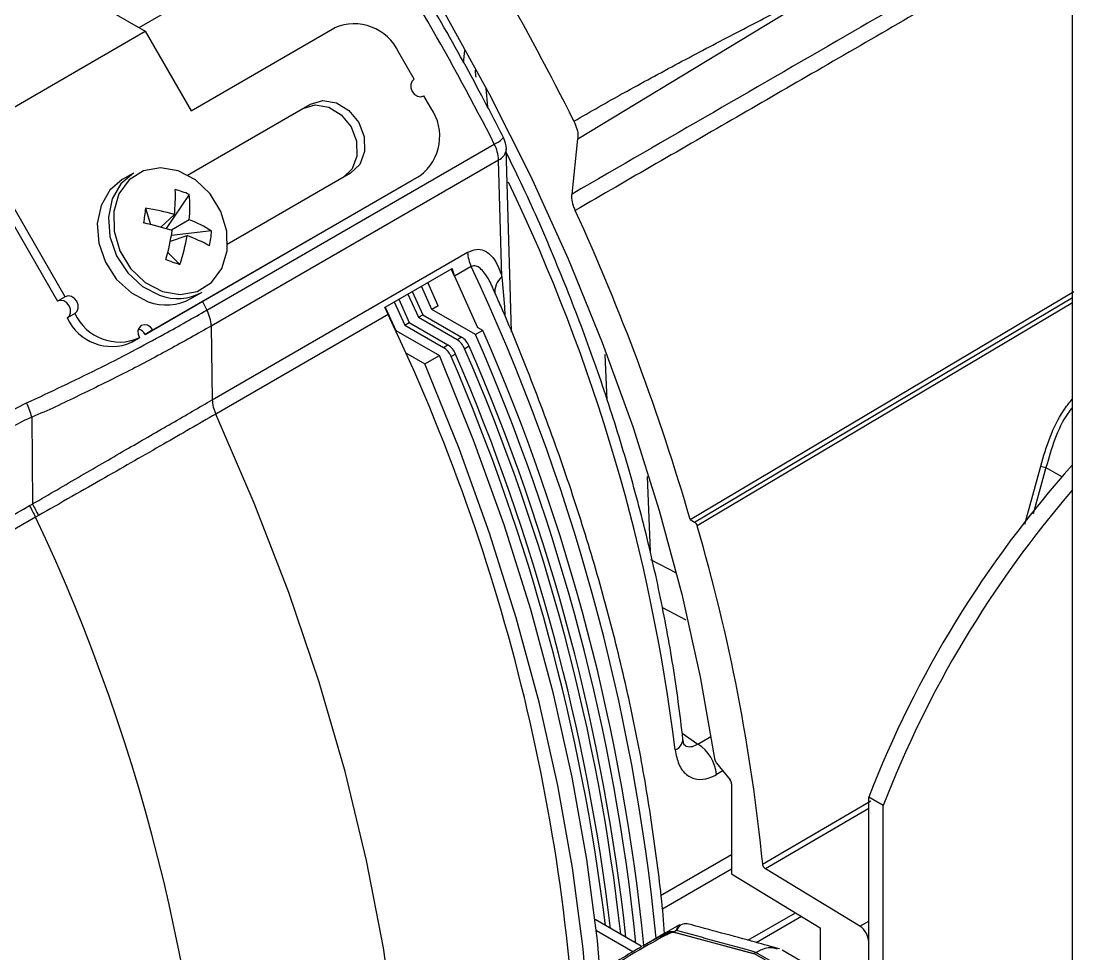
# Model space of a CAD drawing. Extents: x 8 to 113, y 0 to 87.
# Drawn here: x 80.237 to 82.706, y 67.321 to 69.507 of the extents above; entities that cross this region are included whole.
import ezdxf

# ---------------------------------------------------------------- set-up
doc = ezdxf.new("R2010")
doc.units = 0
doc.header["$MEASUREMENT"] = 0
doc.layers.add('OBJECT', color=7, linetype='CONTINUOUS')

msp = doc.modelspace()

# ---------------------------------------------------------------- linework, layer by layer
at = {"layer": 'OBJECT'}
for p, q in [((82.7018, 66.8279), (82.7018, 74.0321)), ((81.0202, 69.7834), (80.5138, 69.4911)), ((80.3, 69.6146), (80.5286, 69.4826)), ((81.5425, 69.2306), (82.1629, 69.6067)), ((80.1185, 69.2458), (80.5286, 69.4826)), ((80.5286, 69.4826), (80.636, 69.2965)), ((80.636, 69.2965), (80.9719, 69.4904)), ((81.1591, 69.3704), (81.1228, 69.4332)), ((81.2744, 69.409), (81.2773, 69.4374)), ((81.3268, 69.3492), (81.3309, 69.3055)), ((80.6273, 69.1454), (80.916, 69.3121)), ((80.898, 69.3017), (80.916, 69.3121)), ((81.1978, 69.3033), (81.1816, 69.3314)), ((80.6273, 69.1453), (80.898, 69.3017)), ((80.3409, 68.8605), (80.1185, 69.2458)), ((80.1079, 69.2225), (80.3229, 68.8501)), ((80.6729, 68.8294), (81.3467, 69.2184)), ((81.529, 69.1014), (81.5425, 69.2306)), ((81.3868, 68.7782), (81.3744, 69.207)), ((81.3568, 69.1811), (80.683, 68.7921)), ((81.3647, 68.9071), (81.3568, 69.1811)), ((80.5008, 69.1503), (80.4746, 69.1352)), ((80.5465, 68.7829), (81.1719, 69.144)), ((81.0095, 69.1501), (80.7207, 68.9834)), ((81.1539, 69.1336), (81.1719, 69.144)), ((80.5285, 68.7725), (81.1539, 69.1336)), ((80.6315, 69.1005), (80.5773, 69.0204)), ((80.5294, 69.0682), (80.5406, 69.03)), ((80.5648, 69.0239), (80.5969, 69.0531)), ((80.6318, 69.041), (80.59, 69.0166)), ((80.6839, 69.0148), (80.59, 69.0045)), ((80.5874, 68.9912), (80.6269, 69.0039)), ((80.6098, 68.9365), (80.5814, 68.9643)), ((80.6856, 68.6193), (81.2843, 68.9649)), ((81.091, 68.8365), (81.2482, 68.9272)), ((81.246, 68.9259), (81.2537, 68.9091)), ((81.2537, 68.9091), (81.246, 68.9259)), ((81.2925, 68.9315), (81.2537, 68.9091)), ((81.2155, 68.8396), (81.1909, 68.8941)), ((81.2537, 68.9091), (81.307, 68.789)), ((81.3647, 68.9071), (81.3704, 68.8369)), ((80.6357, 68.8563), (80.6618, 68.8715)), ((81.1441, 68.8671), (81.1687, 68.8126)), ((81.1546, 68.8732), (81.1792, 68.8187)), ((81.2004, 68.8309), (81.1758, 68.8854)), ((81.3541, 68.8564), (81.344, 68.879)), ((81.8061, 68.339), (82.7056, 68.8734)), ((80.3409, 68.8605), (80.3229, 68.8501)), ((80.6625, 68.8499), (80.6729, 68.8294)), ((81.1123, 68.8488), (81.1369, 68.7943)), ((81.1229, 68.8549), (81.1475, 68.8004)), ((81.2155, 68.8396), (81.2004, 68.8309)), ((81.8158, 68.3329), (82.7018, 68.8593)), ((82.7018, 68.8468), (81.8222, 68.3242)), ((80.3454, 68.8112), (80.3634, 68.8216)), ((81.0978, 68.8191), (80.6938, 68.5859)), ((81.0978, 68.8191), (81.0898, 68.8364)), ((81.0911, 68.8365), (81.1157, 68.782)), ((81.1687, 68.8126), (81.1792, 68.8187)), ((81.1792, 68.8187), (81.27, 68.7663)), ((81.3027, 68.7719), (81.2004, 68.8309)), ((81.3704, 68.8369), (81.3711, 68.8166)), ((80.683, 68.7921), (80.6856, 68.6193)), ((81.1369, 68.7943), (81.1475, 68.8004)), ((81.1369, 68.7943), (81.2277, 68.7419)), ((81.1475, 68.8004), (81.2382, 68.748)), ((81.1687, 68.8126), (81.2595, 68.7602)), ((81.3197, 68.7817), (81.307, 68.789)), ((80.5143, 68.7643), (80.4963, 68.754)), ((80.4967, 68.7542), (80.5147, 68.7645)), ((80.5143, 68.7643), (80.5147, 68.7645)), ((80.5465, 68.7829), (80.5285, 68.7725)), ((81.1148, 68.7815), (81.1157, 68.782)), ((81.1157, 68.782), (81.218, 68.723)), ((81.2595, 68.7602), (81.27, 68.7663)), ((81.3197, 68.7817), (81.3027, 68.7719)), ((80.4963, 68.754), (80.4967, 68.7542)), ((81.2277, 68.7419), (81.2382, 68.748)), ((81.2878, 68.7448), (81.2773, 68.7388)), ((81.1375, 68.7303), (81.184, 68.7034)), ((81.184, 68.7034), (81.218, 68.723)), ((81.256, 68.7265), (81.2455, 68.7204)), ((81.6115, 68.6184), (81.6069, 68.7256)), ((80.1766, 68.5744), (80.2505, 68.6119)), ((80.2627, 68.5789), (80.2643, 68.3754)), ((82.5904, 68.3282), (82.6276, 68.4639)), ((82.64, 68.4608), (82.6103, 68.3525)), ((82.64, 68.4608), (82.6777, 68.4392)), ((81.7049, 68.4399), (81.7121, 68.2638)), ((80.2782, 68.3481), (80.2716, 68.3443)), ((80.2716, 68.3443), (79.3824, 67.8321)), ((81.8061, 68.339), (81.8158, 68.3329)), ((81.7129, 68.245), (81.7732, 68.2137)), ((81.7969, 68.1029), (81.7401, 68.1325)), ((81.7872, 67.838), (81.8242, 67.8126)), ((81.8242, 67.8126), (81.8547, 67.8302)), ((81.8678, 67.768), (81.8995, 67.7286)), ((81.8824, 67.7498), (81.8678, 67.7414)), ((81.903, 67.7195), (81.903, 67.5087)), ((81.9758, 67.5314), (82.2292, 67.6795)), ((82.2584, 67.6687), (82.2245, 67.6883)), ((82.2245, 67.1921), (82.2245, 67.6883)), ((82.2245, 67.6616), (81.9827, 67.5202)), ((82.2584, 67.1665), (82.2584, 67.6687)), ((81.903, 67.553), (81.7364, 67.4569)), ((81.7396, 67.426), (81.903, 67.5204)), ((81.903, 67.5087), (82.1109, 67.3824)), ((82.2038, 67.3858), (81.9827, 67.5202)), ((81.9412, 67.3532), (82.0529, 67.4177)), ((81.9607, 67.3479), (82.0669, 67.4092)), ((81.6912, 67.3393), (81.5832, 67.4017)), ((81.7812, 67.3895), (81.7482, 67.3704)), ((82.1109, 67.3824), (82.1109, 67.2756)), ((82.2038, 67.3858), (82.2245, 67.3978)), ((81.6718, 67.326), (81.5862, 67.3754)), ((81.7482, 67.3704), (81.6948, 67.3396)), ((81.9544, 67.3214), (81.7666, 67.3717)), ((81.7737, 67.3759), (81.7677, 67.3724)), ((81.7677, 67.3724), (81.9555, 67.3221)), ((82.2245, 67.1921), (82.2245, 67.3494)), ((81.9555, 67.3221), (81.9544, 67.3214)), ((81.9597, 67.3246), (81.9561, 67.3224)), ((81.9561, 67.3224), (82.0444, 67.2714)), ((82.0481, 67.2735), (81.9597, 67.3246)), ((82.1084, 67.2793), (82.0214, 67.3295))]:
    msp.add_line(p, q, dxfattribs=at)
at = {"layer": 'OBJECT', "flags": 128}
for points in [[(80.0353, 70.9445), (80.1841, 70.8201), (80.3303, 70.6858), (80.4734, 70.5423), (80.6126, 70.3901), (80.7474, 70.23), (80.8772, 70.0627), (81.0013, 69.8888), (81.1193, 69.7092), (81.2307, 69.5246), (81.3349, 69.3359), (81.4314, 69.1439), (81.5199, 68.9494), (81.6, 68.7533), (81.6712, 68.5565), (81.7334, 68.3598), (81.7862, 68.1642), (81.8293, 67.9704), (81.8627, 67.7793)], [(81.1591, 69.3704), (81.1538, 69.3654), (81.1511, 69.3582), (81.1513, 69.3499), (81.1544, 69.3417), (81.1599, 69.3349), (81.167, 69.3306), (81.1746, 69.3294), (81.1816, 69.3314)], [(80.898, 69.3017), (80.9269, 69.3101), (80.9585, 69.3049), (80.988, 69.2869), (81.0109, 69.2588), (81.0237, 69.225), (81.0246, 69.1904), (81.0133, 69.1605), (80.9915, 69.1397)], [(80.916, 69.3121), (80.9449, 69.3205), (80.9765, 69.3153), (81.006, 69.2973), (81.0289, 69.2692), (81.0417, 69.2354), (81.0426, 69.2008), (81.0313, 69.1709), (81.0095, 69.1501)], [(80.5687, 68.8734), (80.6107, 68.8661), (80.6503, 68.8733), (80.6838, 68.8944), (80.7079, 68.9272), (80.7202, 68.9685), (80.7194, 69.0143), (80.7058, 69.0601), (80.6805, 69.1015), (80.6462, 69.1343), (80.606, 69.1554), (80.5641, 69.1626), (80.5244, 69.1554), (80.4909, 69.1344), (80.4668, 69.1016), (80.4546, 69.0603), (80.4553, 69.0145), (80.469, 68.9686), (80.4942, 68.9273), (80.5286, 68.8945), (80.5687, 68.8734)], [(80.4746, 69.1352), (80.4453, 69.1104), (80.4249, 69.0749), (80.416, 69.0324), (80.4195, 68.9866), (80.4351, 68.9417), (80.4613, 68.9015), (80.4959, 68.8698), (80.5357, 68.8492)], [(80.5008, 69.1503), (80.4715, 69.1255), (80.451, 69.09), (80.4422, 69.0475), (80.4457, 69.0017), (80.4613, 68.9568), (80.4875, 68.9167), (80.5221, 68.8849), (80.5619, 68.8643)], [(80.3454, 68.8112), (80.3507, 68.8162), (80.3534, 68.8234), (80.3532, 68.8317), (80.3501, 68.8398), (80.3446, 68.8466), (80.3375, 68.8509), (80.3299, 68.8522), (80.3229, 68.8501)], [(80.3634, 68.8216), (80.3687, 68.8266), (80.3714, 68.8338), (80.3712, 68.8421), (80.3681, 68.8502), (80.3626, 68.857), (80.3555, 68.8613), (80.3479, 68.8626), (80.3409, 68.8605)], [(80.5465, 68.7829), (80.541, 68.7897), (80.5339, 68.794), (80.5263, 68.7953), (80.5193, 68.7932), (80.5141, 68.7882), (80.5114, 68.781), (80.5116, 68.7727), (80.5147, 68.7645)], [(81.218, 65.7018), (81.2981, 65.8072), (81.3696, 65.9231), (81.4322, 66.0493), (81.4856, 66.185), (81.5296, 66.3298), (81.564, 66.483), (81.5887, 66.6441), (81.6035, 66.8123), (81.6085, 66.987), (81.6035, 67.1674), (81.5887, 67.3527), (81.564, 67.5423), (81.5296, 67.7353), (81.4856, 67.9308), (81.4322, 68.1282), (81.3696, 68.3266), (81.2981, 68.5251), (81.218, 68.723)], [(81.184, 65.6822), (81.2642, 65.7876), (81.3357, 65.9035), (81.3982, 66.0297), (81.4516, 66.1654), (81.4956, 66.3102), (81.53, 66.4635), (81.5547, 66.6245), (81.5696, 66.7927), (81.5745, 66.9674), (81.5696, 67.1478), (81.5547, 67.3331), (81.53, 67.5227), (81.4956, 67.7157), (81.4516, 67.9112), (81.3982, 68.1086), (81.3357, 68.307), (81.2642, 68.5055), (81.184, 68.7034)], [(81.1396, 66.7449), (81.1331, 66.9365), (81.1154, 67.1336), (81.0867, 67.3351), (81.0471, 67.5403), (80.9968, 67.7481), (80.936, 67.9575), (80.865, 68.1676), (80.7842, 68.3774), (80.6938, 68.5859)]]:
    msp.add_lwpolyline(points, dxfattribs=at)
at = {"layer": 'OBJECT'}
for centre, radius, start, end in [((76.1199, 66.5739), 6.0486, 26.49365, 33.50636), ((75.9367, 66.4681), 6.069, 26.94753, 33.11138), ((81.0182, 69.3848), 0.1153, 24.8163, 113.6432), ((81.1036, 69.2368), 0.1153, 306.3514, 35.185), ((81.3239, 69.2736), 0.0597, 292.4556, 317.9791), ((81.313, 69.2055), 0.062, 1.6775, 26.944), ((81.2695, 69.1775), 0.0874, 2.3954, 27.9366), ((81.3447, 69.209), 0.0304, 293.5889, 356.2903), ((80.1791, 69.0967), 0.42, 354.0364, 2.0586), ((80.5414, 68.8927), 0.2265, 66.5658, 75.3078), ((77.5232, 67.2738), 4.2798, 7.0501, 25.6864), ((80.324, 69.0693), 0.3091, 354.7518, 5.8002), ((81.5632, 68.9136), 1.0454, 171.4975, 173.4128), ((80.452, 68.5634), 0.5107, 73.5175, 81.2841), ((76.6827, 66.844), 5.337, 16.2665, 24.5682), ((80.5207, 68.7558), 0.3061, 57.7968, 68.7304), ((80.3703, 68.3036), 0.7461, 72.719, 78.053), ((79.8962, 69.1313), 0.7052, 344.9136, 350.5889), ((80.4547, 69.0275), 0.2295, 348.0885, 356.8211), ((80.1409, 69.0913), 0.4937, 341.7304, 349.8111), ((80.4778, 68.6062), 0.4247, 61.6825, 69.4535), ((81.3693, 68.9681), 0.0851, 182.1754, 205.4882), ((80.8916, 69.8049), 0.913, 249.8532, 252.0202), ((76.9634, 66.8918), 4.7856, 5.5871, 25.2282), ((81.39, 68.8737), 0.0419, 127.1854, 190.892), ((80.6042, 68.9752), 0.1187, 249.1347, 299.0508), ((80.578, 68.9601), 0.1187, 249.1351, 299.0501), ((80.4681, 68.87), 0.1153, 204.8164, 293.6429), ((80.5957, 68.7885), 0.0874, 2.3954, 27.9366), ((76.9801, 66.8476), 4.5653, 1.6388, 25.585), ((80.4501, 68.8596), 0.1153, 204.8163, 293.643), ((80.5074, 68.7612), 0.0239, 28.2481, 78.2915), ((81.2455, 68.7278), 0.0456, 21.9154, 57.4729), ((76.9681, 66.866), 4.7351, 5.8245, 23.7352), ((76.9931, 66.8785), 4.7267, 5.6146, 23.7444), ((81.2032, 68.7034), 0.0456, 21.9154, 57.4729), ((81.2137, 68.7095), 0.0456, 21.9154, 57.4729), ((81.2349, 68.7217), 0.0456, 21.9154, 57.4729), ((76.9429, 66.8512), 4.7396, 6.1647, 23.5495), ((76.7887, 66.7947), 4.8551, 7.0155, 23.3685), ((76.8057, 66.8031), 4.8482, 6.8435, 23.3738), ((76.9257, 66.8429), 4.7466, 6.3392, 23.5421), ((80.7706, 68.6225), 0.0851, 182.1754, 205.4882), ((79.9858, 68.4953), 0.2892, 16.8031, 23.7798), ((84.5946, 66.7695), 2.542, 138.127, 158.8102), ((82.7214, 68.8146), 0.363, 255.0127, 257.0398), ((84.6286, 66.7499), 2.542, 139.2863, 158.8102), ((80.7416, 68.6099), 0.5399, 206.2213, 209.4711), ((80.7058, 68.5829), 0.4878, 205.1677, 208.7631), ((76.2895, 66.4638), 4.4038, 1.7148, 25.2792), ((77.6647, 67.107), 4.332, 5.6217, 16.3179), ((81.761, 67.8253), 0.0279, 290.3603, 357.6732), ((81.772, 67.7316), 0.0964, 5.8092, 57.1931), ((82.1783, 67.3473), 0.0463, 2.6744, 56.4596), ((81.7595, 67.3494), 0.0238, 76.5072, 118.3677), ((81.7856, 67.3713), 0.0206, 176.4176, 179.0127), ((81.7798, 67.3516), 0.0241, 120.0385, 123.1356)]:
    msp.add_arc(centre, radius, start, end, dxfattribs=at)
for centre, major_axis, ratio, start_param, end_param in [((81.3022, 68.9255), (-0.0367, 0.0501), 0.810256, 1.005073, 1.319433), ((81.1206, 68.8207), (-0.0287, 0.055), 0.340719, 1.108149, 1.422508), ((81.8959, 67.7236), (-0.005, 0.00866), 0.577456, 3.927011, 4.973992), ((81.3694, 67.1124), (0.3977, 0.259), 0.033271, 0.082533, 0.803198), ((81.376, 67.0863), (0.3934, 0.2851), 0.067897, 0.107732, 0.577362), ((81.376, 67.0863), (0.3934, 0.2851), 0.067897, 0.055068, 0.107732), ((81.3694, 67.1124), (0.3977, 0.259), 0.033271, 0.029869, 0.082533), ((80.2435, 66.5476), (5.759, -1.2811), 0.198331, 1.31253, 1.346221), ((81.6392, 67.4074), (0.3234, -0.0744), 0.221608, 6.097685, 6.104202), ((81.6394, 67.4073), (0.3275, -0.0723), 0.201878, 6.059394, 6.065905), ((81.6431, 67.4094), (0.3275, -0.0723), 0.201878, 6.065905, 6.070109)]:
    msp.add_ellipse(centre, major_axis=major_axis, ratio=ratio, start_param=start_param, end_param=end_param, dxfattribs=at)
for points, knots in [([(81.3683, 69.2336), (81.3515, 69.2662), (81.3029, 69.3605), (81.2174, 69.5143), (81.1252, 69.6684), (81.0659, 69.7606), (81.0441, 69.7944)], [0, 0, 0, 0, 0.169694, 0.491691, 0.81372, 1, 1, 1, 1]), ([(82.7018, 69.7784), (82.5316, 69.6802), (82.145, 69.4571), (81.7501, 69.2291), (81.529, 69.1014)], [0, 0, 0, 0, 0.440198, 1, 1, 1, 1]), ([(82.7018, 69.7368), (82.697, 69.7341), (82.6321, 69.6965), (82.5001, 69.62), (82.3055, 69.5074), (82.1083, 69.3933), (81.9152, 69.2817), (81.7264, 69.1726), (81.5998, 69.0996), (81.5366, 69.063)], [0, 0, 0, 0, 0.012532, 0.169359, 0.343097, 0.516836, 0.677891, 0.838946, 1, 1, 1, 1]), ([(81.5334, 69.2722), (81.5723, 69.2944), (81.6537, 69.3407), (81.7785, 69.4083), (81.9061, 69.4754), (82.0343, 69.5415), (82.1195, 69.5847), (82.1629, 69.6067)], [0, 0, 0, 0, 0.187145, 0.391348, 0.595125, 0.793954, 1, 1, 1, 1]), ([(81.3042, 69.375), (81.3035, 69.38), (81.3026, 69.3861), (81.303, 69.3923), (81.3031, 69.3935)], [0, 0, 0, 0, 0.807211, 1, 1, 1, 1]), ([(81.5334, 69.2722), (81.536, 69.266), (81.5412, 69.2538), (81.5431, 69.2395), (81.5426, 69.2324), (81.5425, 69.2306)], [0, 0, 0, 0, 0.425024, 0.850045, 1, 1, 1, 1]), ([(81.7889, 67.8241), (81.7855, 67.8533), (81.7755, 67.9377), (81.7524, 68.0799), (81.7168, 68.251), (81.6725, 68.4238), (81.62, 68.5976), (81.5596, 68.7716), (81.491, 68.945), (81.4293, 69.0876), (81.388, 69.1714), (81.3747, 69.1985)], [0, 0, 0, 0, 0.065888, 0.190892, 0.315866, 0.440801, 0.565697, 0.69056, 0.815394, 0.940206, 1, 1, 1, 1]), ([(81.5366, 69.063), (81.5351, 69.0665), (81.5311, 69.0762), (81.5284, 69.0897), (81.5288, 69.0982), (81.529, 69.1014)], [0, 0, 0, 0, 0.263887, 0.723096, 1, 1, 1, 1]), ([(81.2843, 68.9649), (81.2912, 68.9679), (81.3051, 68.9738), (81.3262, 68.9694), (81.3494, 68.9502), (81.3588, 68.9236), (81.3647, 68.9071)], [0, 0, 0, 0, 0.163497, 0.32571, 0.581357, 1, 1, 1, 1]), ([(81.344, 68.879), (81.3429, 68.8819), (81.3374, 68.8955), (81.3275, 68.9124), (81.3147, 68.9271), (81.3057, 68.9327), (81.2983, 68.934), (81.2944, 68.9323), (81.2925, 68.9315)], [0, 0, 0, 0, 0.108509, 0.498483, 0.697816, 0.839634, 0.923712, 1, 1, 1, 1]), ([(81.7457, 67.3665), (81.7456, 67.3671), (81.7425, 67.4254), (81.728, 67.5452), (81.7017, 67.7253), (81.6657, 67.9085), (81.6215, 68.0935), (81.5688, 68.2798), (81.5081, 68.4667), (81.439, 68.6534), (81.3868, 68.7834), (81.3567, 68.8507), (81.3541, 68.8564)], [0, 0, 0, 0, 0.001335, 0.124841, 0.248318, 0.371764, 0.495177, 0.618559, 0.741912, 0.86524, 0.988547, 1, 1, 1, 1]), ([(80.2505, 68.6119), (80.3064, 68.638), (80.4198, 68.6912), (80.5606, 68.7658), (80.6404, 68.811), (80.6729, 68.8294)], [0, 0, 0, 0, 0.365392, 0.741453, 1, 1, 1, 1]), ([(80.683, 68.7921), (80.683, 68.7921), (80.6516, 68.774), (80.5856, 68.7371), (80.4814, 68.682), (80.3733, 68.6292), (80.3004, 68.5941), (80.2627, 68.5789), (80.2627, 68.5789)], [0, 0, 0, 0, 0.000005, 0.258899, 0.517796, 0.758901, 0.999996, 1, 1, 1, 1]), ([(80.2643, 68.3754), (80.2643, 68.3754), (80.3027, 68.3976), (80.3789, 68.442), (80.4887, 68.5055), (80.5918, 68.5651), (80.6553, 68.6018), (80.6856, 68.6193), (80.6856, 68.6193)], [0, 0, 0, 0, 0.000005, 0.254675, 0.509348, 0.754672, 0.999996, 1, 1, 1, 1]), ([(82.6276, 68.4639), (82.6343, 68.4867), (82.6478, 68.5324), (82.6738, 68.5862), (82.6946, 68.6122), (82.7018, 68.6213)], [0, 0, 0, 0, 0.394095, 0.789354, 1, 1, 1, 1]), ([(82.7018, 68.6015), (82.6981, 68.5967), (82.6814, 68.5753), (82.6593, 68.5274), (82.6465, 68.483), (82.64, 68.4608)], [0, 0, 0, 0, 0.124966, 0.563025, 1, 1, 1, 1]), ([(80.2627, 68.5789), (80.2627, 68.5789), (80.239, 68.5679), (80.2159, 68.5557), (80.1927, 68.5434)], [0, 0, 0, 0, 0.000029, 1, 1, 1, 1]), ([(80.6938, 68.5859), (80.6536, 68.5627), (80.5721, 68.5158), (80.4312, 68.4351), (80.3304, 68.3778), (80.2782, 68.3481)], [0, 0, 0, 0, 0.319105, 0.647495, 1, 1, 1, 1]), ([(79.3689, 67.8577), (79.513, 67.941), (79.8091, 68.1123), (80.1052, 68.2834), (80.2573, 68.3714)], [0, 0, 0, 0, 0.486388, 1, 1, 1, 1]), ([(80.2573, 68.3714), (80.2596, 68.3727), (80.262, 68.374), (80.2643, 68.3754), (80.2643, 68.3754)], [0, 0, 0, 0, 0.999705, 1, 1, 1, 1]), ([(81.8158, 68.3329), (81.8162, 68.3327), (81.817, 68.3322), (81.8181, 68.3311), (81.8192, 68.3299), (81.8202, 68.3286), (81.821, 68.3271), (81.8217, 68.3257), (81.822, 68.3247), (81.8222, 68.3242)], [0, 0, 0, 0, 0.143858, 0.287687, 0.431529, 0.575361, 0.719222, 0.857739, 1, 1, 1, 1]), ([(81.7924, 67.8098), (81.7926, 67.8096), (81.7934, 67.809), (81.7904, 67.8133), (81.7895, 67.8213), (81.7891, 67.8247)], [0, 0, 0, 0, 0.1882596, 0.6593983, 1, 1, 1, 1]), ([(81.8242, 67.8126), (81.8197, 67.8102), (81.8107, 67.8054), (81.7992, 67.8055), (81.7938, 67.8097), (81.792, 67.8111)], [0, 0, 0, 0, 0.399858, 0.800086, 1, 1, 1, 1]), ([(81.7707, 67.7991), (81.773, 67.7872), (81.7776, 67.7634), (81.7961, 67.7395), (81.8209, 67.7285), (81.8462, 67.7305), (81.8619, 67.7384), (81.8678, 67.7414)], [0, 0, 0, 0, 0.221085, 0.442329, 0.659697, 0.872243, 1, 1, 1, 1]), ([(81.8627, 67.7793), (81.8627, 67.7788), (81.8629, 67.7778), (81.8634, 67.7762), (81.8639, 67.7746), (81.8646, 67.7731), (81.8654, 67.7715), (81.8664, 67.7698), (81.8673, 67.7687), (81.8678, 67.768)], [0, 0, 0, 0, 0.134203, 0.268404, 0.402601, 0.536798, 0.671012, 0.805218, 1, 1, 1, 1]), ([(81.9827, 67.5202), (81.9819, 67.5208), (81.9807, 67.5216), (81.9793, 67.5232), (81.9783, 67.5246), (81.9775, 67.526), (81.9768, 67.5275), (81.9761, 67.5294), (81.9759, 67.5306), (81.9758, 67.5314)], [0, 0, 0, 0, 0.235208, 0.351553, 0.4679, 0.584227, 0.700573, 0.816902, 1, 1, 1, 1]), ([(81.7995, 67.3917), (81.7945, 67.3918), (81.7848, 67.3921), (81.7775, 67.3825), (81.7741, 67.3765), (81.7738, 67.3759), (81.7737, 67.3759)], [0, 0, 0, 0, 0.499005, 0.956954, 0.994823, 1, 1, 1, 1]), ([(81.7737, 67.3759), (81.7738, 67.3759), (81.7739, 67.3765), (81.7744, 67.3783), (81.7764, 67.3836), (81.7783, 67.389), (81.7812, 67.3889), (81.7817, 67.3889)], [0, 0, 0, 0, 0.0085319, 0.0815291, 0.2622894, 0.8894376, 1, 1, 1, 1]), ([(82.0155, 67.3327), (81.9968, 67.3379), (81.9252, 67.3578), (81.8529, 67.3773), (81.7995, 67.3918)], [0, 0, 0, 0, 0.260615, 1, 1, 1, 1]), ([(81.6926, 67.3382), (81.6894, 67.3363), (81.6668, 67.3237), (81.6456, 67.3106), (81.6274, 67.2995)], [0, 0, 0, 0, 0.145568, 1, 1, 1, 1]), ([(81.9601, 67.3248), (81.9637, 67.3267), (81.9767, 67.3336), (81.9948, 67.3382), (82.0063, 67.3339), (82.01, 67.3326)], [0, 0, 0, 0, 0.207784, 0.748668, 1, 1, 1, 1])]:
    msp.add_open_spline(points, degree=3, knots=knots, dxfattribs=at)

doc.saveas('drawing.dxf')
